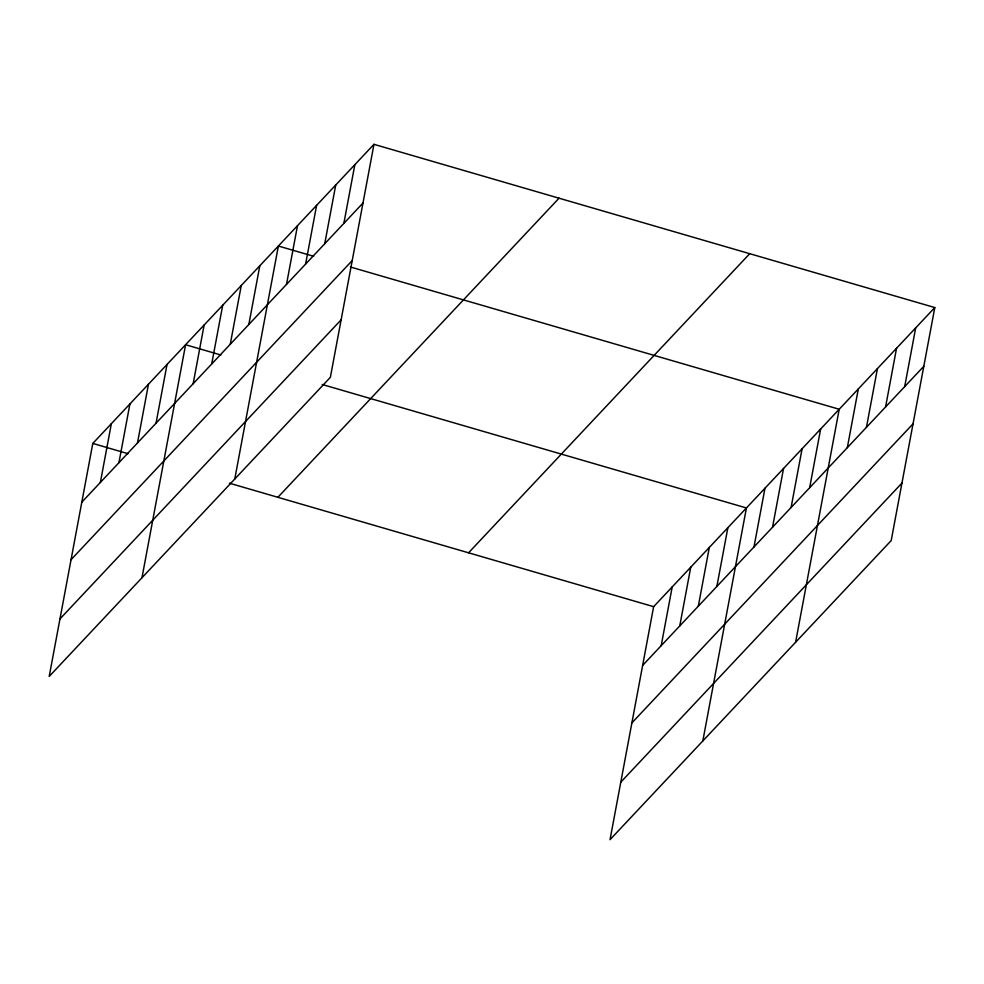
<?xml version="1.0" encoding="UTF-8"?>
<svg xmlns="http://www.w3.org/2000/svg" width="984" height="984" viewBox="0 0 984 984"><rect width="100%" height="100%" fill="white"/><g stroke="black" fill="none" stroke-linecap="round" stroke-linejoin="round"><path stroke-width="1.48" d="M373.969 144.328L92.803 443.427L49.2 676.439L330.366 377.327L373.969 144.328L934.8 307.562L891.196 540.573L610.031 839.672L653.634 606.673L934.8 307.562M100.368 482.431L111.364 423.686M118.929 462.689L129.925 403.944M137.489 442.948L148.473 384.203M156.038 423.206L167.034 364.461M141.979 577.731L185.595 344.732L220.847 354.99M193.159 383.723L204.143 324.991M211.708 363.982L222.704 305.249M230.268 344.24L241.264 285.508M248.829 324.499L259.813 265.766M234.77 479.023L278.374 246.025L313.625 256.283M286.504 284.413L297.488 225.68M305.618 264.081L316.614 205.336M324.732 243.737L335.728 185.004M343.859 223.393L354.843 164.66M661.199 645.664L672.195 586.931M679.76 625.922L690.756 567.19M698.32 606.181L709.304 547.448M716.869 586.439L727.865 527.707M702.822 740.977L746.426 507.965L322.186 384.486M753.99 546.956L764.974 488.224M772.538 527.215L783.535 468.482M791.099 507.473L802.095 448.741M809.66 487.732L820.644 428.999M795.601 642.269L839.204 409.258L350.341 266.971M847.335 447.646L858.319 388.914M866.449 427.314L877.445 368.582M885.575 406.97L896.559 348.238M904.69 386.638L915.686 327.893M81.82 502.172L362.973 203.061M71.057 559.675L352.211 260.563M59.962 618.936L341.128 319.825M277.882 497.301L559.047 198.19M468.568 552.799L749.722 253.688M642.65 665.405L923.804 366.294M631.888 722.908L913.041 423.809M620.793 782.169L901.959 483.058M92.803 443.427L128.055 453.698M229.407 483.193L653.634 606.673"/></g></svg>
